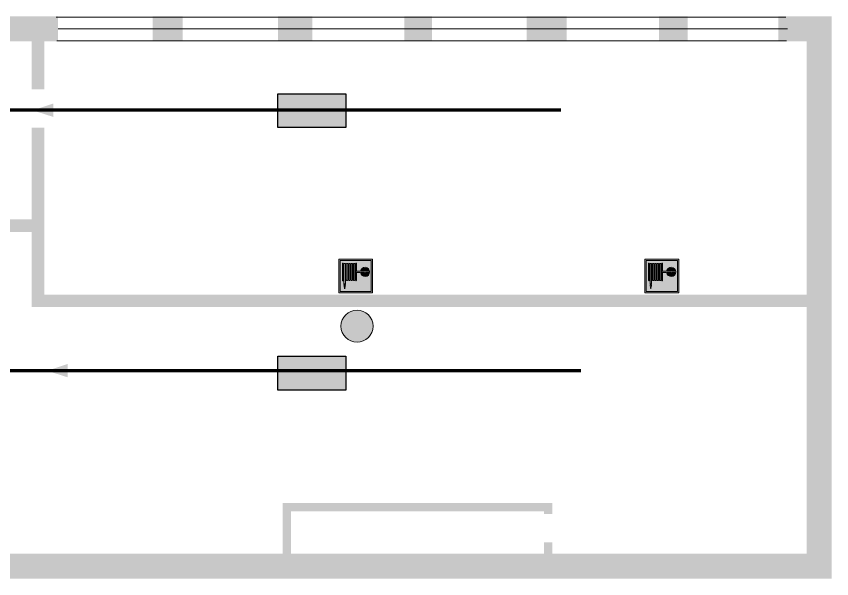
# Model space of a CAD drawing. Header units: millimetres. Extents: x 13810 to 67229, y 12374 to 21950.
# Drawn here: x 21913.3 to 22107.5, y 14648.7 to 14782.8 of the extents above; entities that cross this region are included whole.
import ezdxf

# ---------------------------------------------------------------- set-up
doc = ezdxf.new("R2010")
doc.units = ezdxf.units.MM
doc.layers.add('План_Штампы', color=7, linetype='Continuous')

# ---------------------------------------------------------------- blocks, each defined once
blk = doc.blocks.new('A$C32E8229D')
at = {"true_color": 0xffffff}
blk.add_hatch(color=7, dxfattribs=at).paths.add_polyline_path([(0, 0), (0, -8), (16, -8), (16, 0)])
h = blk.add_hatch(color=126)
h.paths.add_polyline_path([(0.2, -0.2), (15.8, -0.2), (15.8, -7.8), (0.2, -7.8)])
h.paths.add_polyline_path([(13.49, -2.05), (12.08, -2.05), (11.37, -2.63, 0.162397), (11.29, -2.84), (11.29, -3.63), (10.35, -3.63), (10.35, -4.05), (11.68, -4.05), (11.68, -3.48), (12.26, -4.28), (11.29, -5.1), (11.29, -6.78), (11.85, -6.78), (11.85, -5.44), (12.8, -4.64), (12.8, -5.94), (14.46, -5.94), (14.46, -5.39), (13.45, -5.39), (13.45, -3.97), (12.46, -2.59), (13.15, -2.59), (13.69, -3.34), (14.18, -3)], flags=16)
h.paths.add_polyline_path([(10.74, -1.82, 1), (11.8, -1.82, 1)], flags=16)
h.paths.add_polyline_path([(9.39, -3.59), (5.99, -3.59), (6.56, -3.03), (5.91, -3.03), (5.1, -3.83), (5.91, -4.64), (6.56, -4.64), (5.99, -4.09), (9.39, -4.09)], flags=16)
h.paths.add_polyline_path([(4.29, -1.08), (1.72, -1.08), (1.72, -6.6), (4.29, -6.6)], flags=16)
at = {"color": 126}
blk.add_lwpolyline([(16, -8), (0, -8), (0, 0), (16, 0)], close=True, dxfattribs=at)
blk = doc.blocks.new('A$C37112FD5')
at = {"true_color": 0xf5f5ff}
h = blk.add_hatch(color=7, dxfattribs=at)
h.dxf.hatch_style = 1
h.paths.add_polyline_path([(12.8, -7.4), (0, -7.4), (0, -20.2), (12.8, -20.2)])
h.paths.add_polyline_path([(12.29, -7.91), (12.29, -19.69), (0.51, -19.69), (0.51, -7.91)], flags=16)
h.paths.add_polyline_path([(4.98, -9.04, -0.42597), (5.17, -9.22), (5.17, -12.25), (5.17, -15.29, -0.432244), (4.98, -15.47), (4.83, -15.47, -0.42597), (4.64, -15.29), (4.64, -12.25), (4.64, -9.22, -0.432244), (4.83, -9.04)], flags=0)
h.paths.add_polyline_path([(4.28, -9.22), (4.28, -12.25), (4.28, -15.29, -0.432244), (4.09, -15.47), (3.94, -15.47, -0.42597), (3.75, -15.29), (3.75, -12.25), (3.75, -9.22, -0.432244), (3.94, -9.04), (4.09, -9.04, -0.42597)], flags=0)
h.paths.add_polyline_path([(5.72, -9.04), (5.87, -9.04, -0.42597), (6.06, -9.22), (6.06, -12.25), (6.06, -15.29, -0.432244), (5.87, -15.47), (5.72, -15.47, -0.42597), (5.53, -15.29), (5.53, -12.25), (5.53, -9.22, -0.432244)], flags=0)
h.paths.add_polyline_path([(6.42, -8.9), (6.5, -8.9, -0.42597), (6.69, -9.08), (6.69, -12.03), (8.21, -12.03, -15.824349), (8.21, -12.47), (6.69, -12.47), (6.69, -15.42, -0.432244), (6.5, -15.6), (6.42, -15.6)], flags=0)
h.paths.add_polyline_path([(3.39, -9.22), (3.39, -12.25), (3.39, -15.29, -0.432244), (3.2, -15.47), (3.05, -15.47, -0.42597), (2.85, -15.29), (2.85, -12.25), (2.85, -9.22, -0.432244), (3.05, -9.04), (3.2, -9.04, -0.42597)], flags=0)
h.paths.add_polyline_path([(2.5, -9.22), (2.5, -16.71), (1.96, -16.71), (1.96, -9.22, -0.432244), (2.15, -9.04), (2.31, -9.04, -0.42597)], flags=0)
h.paths.add_polyline_path([(1.61, -8.9), (1.61, -15.6), (1.57, -15.6, -0.42597), (1.37, -15.42), (1.37, -12.03), (1.37, -9.09, -0.432244), (1.57, -8.9)], flags=0)
h.paths.add_polyline_path([(9.76, -10.81), (9.76, -12.03), (8.49, -12.03, -0.336371)], flags=0)
h.paths.add_polyline_path([(8.49, -12.47), (9.76, -12.47), (9.76, -13.7, -0.336371)], flags=0)
h.paths.add_polyline_path([(10.11, -10.81, -0.336371), (11.38, -12.03), (10.11, -12.03)], flags=0)
h.paths.add_polyline_path([(10.11, -12.47), (11.38, -12.47, -0.336371), (10.11, -13.7)], flags=0)
h.paths.add_polyline_path([(2.5, -16.84), (2.5, -17.05), (1.97, -17.05), (1.97, -16.84)], flags=0)
h.paths.add_polyline_path([(2.5, -17.24, -0.033778), (2.24, -18.6, -0.033778), (1.97, -17.24)], flags=0)
h = blk.add_hatch(color=242)
h.dxf.hatch_style = 1
h.paths.add_polyline_path([(12.29, -7.91), (0.51, -7.91), (0.51, -19.69), (12.29, -19.69)])
h.paths.add_polyline_path([(6.42, -15.6), (6.42, -8.9), (6.5, -8.9, -0.42597), (6.69, -9.08), (6.69, -12.03), (8.21, -12.03, -15.824349), (8.21, -12.47), (6.69, -12.47), (6.69, -15.42, -0.432244), (6.5, -15.6)], flags=16)
h.paths.add_polyline_path([(5.87, -15.47), (5.72, -15.47, -0.42597), (5.53, -15.29), (5.53, -12.25), (5.53, -9.22, -0.432244), (5.72, -9.04), (5.87, -9.04, -0.42597), (6.06, -9.22), (6.06, -12.25), (6.06, -15.29, -0.432244)], flags=16)
h.paths.add_polyline_path([(4.98, -15.47), (4.83, -15.47, -0.42597), (4.64, -15.29), (4.64, -12.25), (4.64, -9.22, -0.432244), (4.83, -9.04), (4.98, -9.04, -0.42597), (5.17, -9.22), (5.17, -12.25), (5.17, -15.29, -0.432244)], flags=16)
h.paths.add_polyline_path([(4.09, -15.47), (3.94, -15.47, -0.42597), (3.75, -15.29), (3.75, -12.25), (3.75, -9.22, -0.432244), (3.94, -9.04), (4.09, -9.04, -0.42597), (4.28, -9.22), (4.28, -12.25), (4.28, -15.29, -0.432244)], flags=16)
h.paths.add_polyline_path([(3.2, -15.47), (3.05, -15.47, -0.42597), (2.85, -15.29), (2.85, -12.25), (2.85, -9.22, -0.432244), (3.05, -9.04), (3.2, -9.04, -0.42597), (3.39, -9.22), (3.39, -12.25), (3.39, -15.29, -0.432244)], flags=16)
h.paths.add_polyline_path([(2.5, -17.05), (1.97, -17.05), (1.97, -16.84), (2.5, -16.84)], flags=16)
h.paths.add_polyline_path([(2.5, -17.24, -0.033778), (2.24, -18.6, -0.033778), (1.97, -17.24)], flags=16)
h.paths.add_polyline_path([(2.5, -16.71), (1.96, -16.71), (1.96, -9.22, -0.432244), (2.15, -9.04), (2.31, -9.04, -0.42597), (2.5, -9.22)], flags=16)
h.paths.add_polyline_path([(1.61, -15.6), (1.57, -15.6, -0.42597), (1.37, -15.42), (1.37, -12.03), (1.37, -9.09, -0.432244), (1.57, -8.9), (1.61, -8.9)], flags=16)
h.paths.add_polyline_path([(8.49, -12.47), (9.76, -12.47), (9.76, -13.7, -0.336371)], flags=0)
h.paths.add_polyline_path([(10.11, -13.7), (10.11, -12.47), (11.38, -12.47, -0.336371)], flags=0)
h.paths.add_polyline_path([(8.49, -12.03, -0.336371), (9.76, -10.81), (9.76, -12.03)], flags=0)
h.paths.add_polyline_path([(10.11, -12.03), (10.11, -10.81, -0.336371), (11.38, -12.03)], flags=0)
h = blk.add_hatch(color=7, dxfattribs=at)
h.dxf.hatch_style = 1
h.paths.add_polyline_path([(1.61, -8.9), (1.57, -8.9, 0.432244), (1.37, -9.09), (1.37, -12.03), (1.37, -15.42, 0.42597), (1.57, -15.6), (1.61, -15.6)])
h.paths.add_polyline_path([(2.5, -9.22, 0.42597), (2.31, -9.04), (2.15, -9.04, 0.432244), (1.96, -9.22), (1.96, -16.71), (2.5, -16.71)])
h.paths.add_polyline_path([(2.5, -16.84), (1.97, -16.84), (1.97, -17.05), (2.5, -17.05)])
h.paths.add_polyline_path([(2.5, -17.24), (1.97, -17.24, 0.033778), (2.24, -18.6, 0.033778)])
h.paths.add_polyline_path([(3.39, -12.25), (3.39, -9.22, 0.42597), (3.2, -9.04), (3.05, -9.04, 0.432244), (2.85, -9.22), (2.85, -12.25), (2.85, -15.29, 0.42597), (3.05, -15.47), (3.2, -15.47, 0.432244), (3.39, -15.29)])
h.paths.add_polyline_path([(4.28, -12.25), (4.28, -9.22, 0.42597), (4.09, -9.04), (3.94, -9.04, 0.432244), (3.75, -9.22), (3.75, -12.25), (3.75, -15.29, 0.42597), (3.94, -15.47), (4.09, -15.47, 0.432244), (4.28, -15.29)])
h.paths.add_polyline_path([(5.17, -12.25), (5.17, -9.22, 0.42597), (4.98, -9.04), (4.83, -9.04, 0.432244), (4.64, -9.22), (4.64, -12.25), (4.64, -15.29, 0.42597), (4.83, -15.47), (4.98, -15.47, 0.432244), (5.17, -15.29)])
h.paths.add_polyline_path([(6.06, -12.25), (6.06, -9.22, 0.42597), (5.87, -9.04), (5.72, -9.04, 0.432244), (5.53, -9.22), (5.53, -12.25), (5.53, -15.29, 0.42597), (5.72, -15.47), (5.87, -15.47, 0.432244), (6.06, -15.29)])
h.paths.add_polyline_path([(6.69, -12.47), (8.21, -12.47, 15.824349), (8.21, -12.03), (6.69, -12.03), (6.69, -9.08, 0.42597), (6.5, -8.9), (6.42, -8.9), (6.42, -15.6), (6.5, -15.6, 0.432244), (6.69, -15.42)])
h.paths.add_polyline_path([(8.49, -12.47), (9.76, -12.47), (9.76, -13.7, -0.336371)], flags=16)
h.paths.add_polyline_path([(8.49, -12.03, -0.336371), (9.76, -10.81), (9.76, -12.03)], flags=16)
h.paths.add_polyline_path([(10.11, -12.47), (11.38, -12.47, -0.336371), (10.11, -13.7)], flags=16)
h.paths.add_polyline_path([(10.11, -12.03), (10.11, -10.81, -0.336371), (11.38, -12.03)], flags=16)
h = blk.add_hatch(color=242)
h.dxf.hatch_style = 1
h.paths.add_polyline_path([(9.76, -10.81, 0.336371), (8.49, -12.03), (9.76, -12.03)])
h.paths.add_polyline_path([(10.11, -10.81), (10.11, -12.03), (11.38, -12.03, 0.336371)])
h.paths.add_polyline_path([(11.38, -12.47), (10.11, -12.47), (10.11, -13.7, 0.336371)])
h.paths.add_polyline_path([(9.76, -12.47), (8.49, -12.47, 0.336371), (9.76, -13.7)])
at = {"color": 242, "lineweight": 5}
for p, q in [((0, -20.2), (0, -7.4)), ((0, -7.4), (12.8, -7.4)), ((1.37, -12.03), (1.37, -9.08)), ((1.57, -8.9), (1.61, -8.9)), ((1.61, -8.9), (1.61, -15.6)), ((1.96, -16.71), (1.96, -9.22)), ((2.15, -9.04), (2.31, -9.04)), ((2.5, -16.71), (2.5, -9.22)), ((2.85, -12.25), (2.85, -9.22)), ((3.05, -9.04), (3.2, -9.04)), ((3.39, -12.25), (3.39, -9.22)), ((3.75, -12.25), (3.75, -9.22)), ((3.94, -9.04), (4.09, -9.04)), ((4.28, -12.25), (4.28, -9.22)), ((4.64, -12.25), (4.64, -9.22)), ((4.83, -9.04), (4.98, -9.04)), ((5.17, -12.25), (5.17, -9.22)), ((5.53, -12.25), (5.53, -9.22)), ((5.72, -9.04), (5.87, -9.04)), ((6.06, -12.25), (6.06, -9.22)), ((6.42, -8.9), (6.42, -15.6)), ((6.5, -8.9), (6.42, -8.9)), ((6.69, -12.03), (6.69, -9.08)), ((12.8, -20.2), (12.8, -7.4)), ((1.37, -12.03), (1.37, -15.42)), ((2.85, -12.25), (2.85, -15.29)), ((3.39, -12.25), (3.39, -15.29)), ((3.75, -12.25), (3.75, -15.29)), ((4.28, -12.25), (4.28, -15.29)), ((4.64, -12.25), (4.64, -15.29)), ((5.17, -12.25), (5.17, -15.29)), ((5.53, -12.25), (5.53, -15.29)), ((6.06, -12.25), (6.06, -15.29)), ((8.21, -12.03), (6.69, -12.03)), ((9.76, -12.03), (8.49, -12.03)), ((9.76, -10.81), (9.76, -12.03)), ((10.11, -10.81), (10.11, -12.03)), ((11.38, -12.03), (10.11, -12.03)), ((8.21, -12.47), (6.69, -12.47)), ((6.69, -12.47), (6.69, -15.42)), ((9.76, -12.47), (8.49, -12.47)), ((9.76, -12.47), (9.76, -13.7)), ((11.38, -12.47), (10.11, -12.47)), ((10.11, -12.47), (10.11, -13.7)), ((1.57, -15.6), (1.61, -15.6)), ((1.96, -16.71), (2.5, -16.71)), ((1.97, -16.84), (2.5, -16.84)), ((1.97, -17.05), (1.97, -16.84)), ((2.5, -17.05), (1.97, -17.05)), ((1.97, -17.24), (2.5, -17.24)), ((2.5, -16.84), (2.5, -17.05)), ((3.05, -15.47), (3.2, -15.47)), ((3.94, -15.47), (4.09, -15.47)), ((4.83, -15.47), (4.98, -15.47)), ((5.72, -15.47), (5.87, -15.47)), ((6.42, -15.6), (6.5, -15.6)), ((0, -20.2), (12.8, -20.2))]:
    blk.add_line(p, q, dxfattribs=at)
blk.add_lwpolyline([(0.51, -7.91), (12.29, -7.91), (12.29, -19.69), (0.51, -19.69)], close=True, dxfattribs=at)
for centre, radius, start, end in [((1.56, -9.09), 0.182, 87.1027, 180.6071), ((2.15, -9.22), 0.182, 87.1027, 180.6071), ((2.32, -9.22), 0.182, 359.3929, 92.8973), ((3.04, -9.22), 0.182, 87.1027, 180.6071), ((3.21, -9.22), 0.182, 359.3929, 92.8973), ((3.93, -9.22), 0.182, 87.1027, 180.6071), ((4.1, -9.22), 0.182, 359.3929, 92.8973), ((4.82, -9.22), 0.182, 87.1027, 180.6071), ((4.99, -9.22), 0.182, 359.3929, 92.8973), ((5.71, -9.22), 0.182, 87.1027, 180.6071), ((5.88, -9.22), 0.182, 359.3929, 92.8973), ((6.51, -9.09), 0.182, 359.3929, 92.8973), ((9.93, -12.25), 1.74, 187.2319, 172.7681), ((9.93, -12.25), 1.46, 96.9927, 171.3585), ((9.93, -12.25), 1.46, 8.6415, 83.0073), ((3.04, -15.29), 0.182, 179.3929, 272.8973), ((3.21, -15.29), 0.182, 267.1027, 0.6071), ((3.93, -15.29), 0.182, 179.3929, 272.8973), ((4.1, -15.29), 0.182, 267.1027, 0.6071), ((4.82, -15.29), 0.182, 179.3929, 272.8973), ((4.99, -15.29), 0.182, 267.1027, 0.6071), ((5.71, -15.29), 0.182, 179.3929, 272.8973), ((5.88, -15.29), 0.182, 267.1027, 0.6071), ((9.93, -12.25), 1.46, 188.6415, 263.0073), ((9.93, -12.25), 1.46, 276.9927, 351.3585), ((1.56, -15.42), 0.182, 179.3929, 272.8973), ((12.17, -15.98), 10.27, 187.041, 194.7793), ((-7.7, -15.98), 10.27, 345.2207, 352.959), ((6.51, -15.42), 0.182, 267.1027, 0.6071)]:
    blk.add_arc(centre, radius, start, end, dxfattribs=at)
blk = doc.blocks.new('A$C7B8C2D5B')
at = {"lineweight": 0}
h = blk.add_hatch(color=5, dxfattribs=at)
h.dxf.hatch_style = 1
h.paths.add_polyline_path([(1.397, -3.024, 1), (-2.112, -3.024, 1)])
at = {"color": 5, "lineweight": 0}
blk.add_circle((-0.358, -3.024), 1.755, dxfattribs=at)

msp = doc.modelspace()

# ---------------------------------------------------------------- linework, layer by layer
at = {"lineweight": 100, "const_width": 6}
for points in [[(21923.23, 14779.76), (21794.08, 14779.76), (21794.08, 14651.69), (22104.54, 14651.69), (22104.54, 14779.76), (22094.82, 14779.76)], [(21945.73, 14779.76), (21952.9, 14779.76)], [(21975.62, 14779.76), (21983.83, 14779.76)], [(22012.35, 14779.76), (22005.72, 14779.76)], [(22044.43, 14779.76), (22034.84, 14779.76)], [(22073.2, 14779.76), (22066.4, 14779.76)]]:
    msp.add_lwpolyline(points, dxfattribs=at)
at = {"lineweight": 0}
for points in [[(21922.78, 14782.53), (22096.58, 14782.53)], [(21923.23, 14779.76), (22097.04, 14779.76)], [(21922.97, 14776.92), (22096.78, 14776.92)]]:
    msp.add_lwpolyline(points, dxfattribs=at)
for points, const_width in [([(21918.43, 14765.36), (21918.43, 14779.05)], 3), ([(21871.42, 14732.88), (21918.43, 14732.88), (21918.43, 14756.18)], 3), ([(21918.43, 14732.88), (21918.43, 14714.94), (22104.17, 14714.94)], 3), ([(21977.72, 14651.29), (21977.72, 14665.76), (22039.99, 14665.76), (22039.99, 14664.08)], 2), ([(22039.99, 14657.4), (22039.99, 14651.18)], 2)]:
    msp.add_lwpolyline(points, dxfattribs=dict(at, const_width=const_width))
at = {"color": 126, "lineweight": 100, "true_color": 0x008754}
for points in [[(21819.38, 14747.59), (21819.38, 14723.96), (21804.85, 14723.96), (21804.85, 14767.91), (21867.98, 14767.91), (21867.98, 14698.32), (22047.77, 14698.32)], [(22043, 14760.38), (21867.98, 14760.38)]]:
    msp.add_lwpolyline(points, dxfattribs=at)
at = {"layer": 'План_Штампы', "color": 126, "true_color": 0x008754}
for points in [[(21922.07, 14761.97), (21922.07, 14758.78), (21917.17, 14760.35)], [(21925.53, 14699.89), (21925.53, 14696.7), (21920.63, 14698.27)]]:
    msp.add_solid(points, dxfattribs=at)

# ---------------------------------------------------------------- block references
for name, p, xscale, yscale, zscale in [('A$C37112FD5', (21990.1, 14729.55), 0.6299983876571059, 0.6299983876571059, 0.6299983876571059), ('A$C37112FD5', (22063.03, 14729.55), 0.6299983876571059, 0.6299983876571059, 0.6299983876571059), ('A$C7B8C2D5B', (21995.23, 14715.47), 2.177419353276491, 2.177419353276491, 2.177419353276491)]:
    msp.add_blockref(name, p, dxfattribs=dict(xscale=xscale, yscale=yscale, zscale=zscale))
at = {"layer": 'План_Штампы', "color": 126, "true_color": 0x008754, "xscale": 1.012510887696, "yscale": 1.012510887696, "zscale": 1.012510887696, "rotation": 359.9978653237144}
for p in [(21975.62, 14764.32), (21975.62, 14701.72)]:
    msp.add_blockref('A$C32E8229D', p, dxfattribs=at)

doc.saveas('drawing.dxf')
